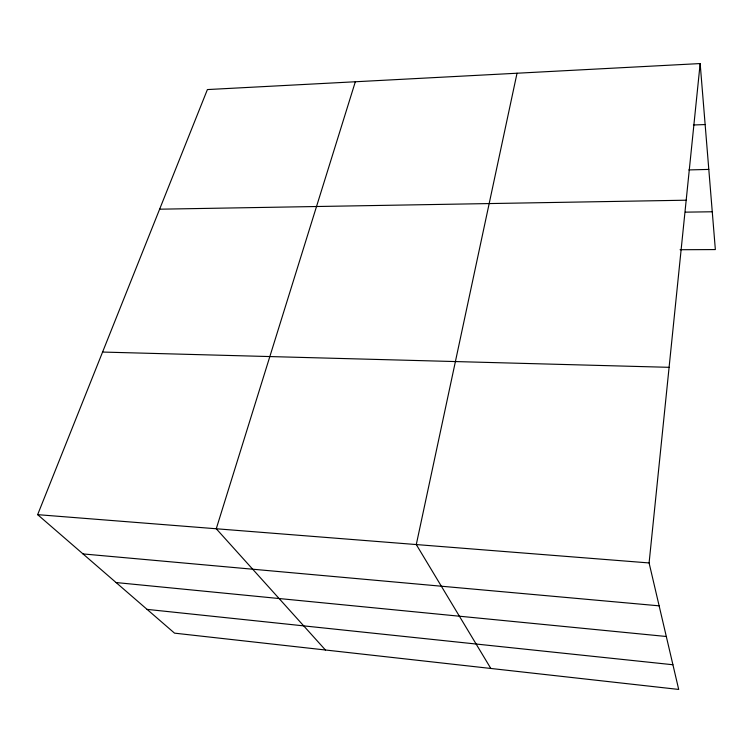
<?xml version="1.0" encoding="UTF-8"?>
<svg xmlns="http://www.w3.org/2000/svg" width="753" height="753" viewBox="0 0 753 753"><rect width="100%" height="100%" fill="white"/><g stroke="black" fill="none" stroke-linecap="round" stroke-linejoin="round"><path stroke-width="1.13" d="M649.095 562.943L700.158 63.563L207.395 89.569L37.65 514.657L174.536 633.151L678.698 689.437L649.095 562.943L37.65 514.657M517.029 73.229L416.287 544.56L490.824 668.457M355.331 81.766L216.262 528.757L325.437 649.999M693.4 124.989L705.137 124.556M688.844 169.924L708.799 169.416M159.627 209.193L686.181 200.204M685.39 212.148L712.263 211.772M680.063 249.723L715.35 249.572L700.158 63.563M102.577 352.056L669.097 367.323M83.018 553.926L659.139 605.836M116.084 582.549L666.301 636.492M147.07 609.375L672.918 664.748"/></g></svg>
